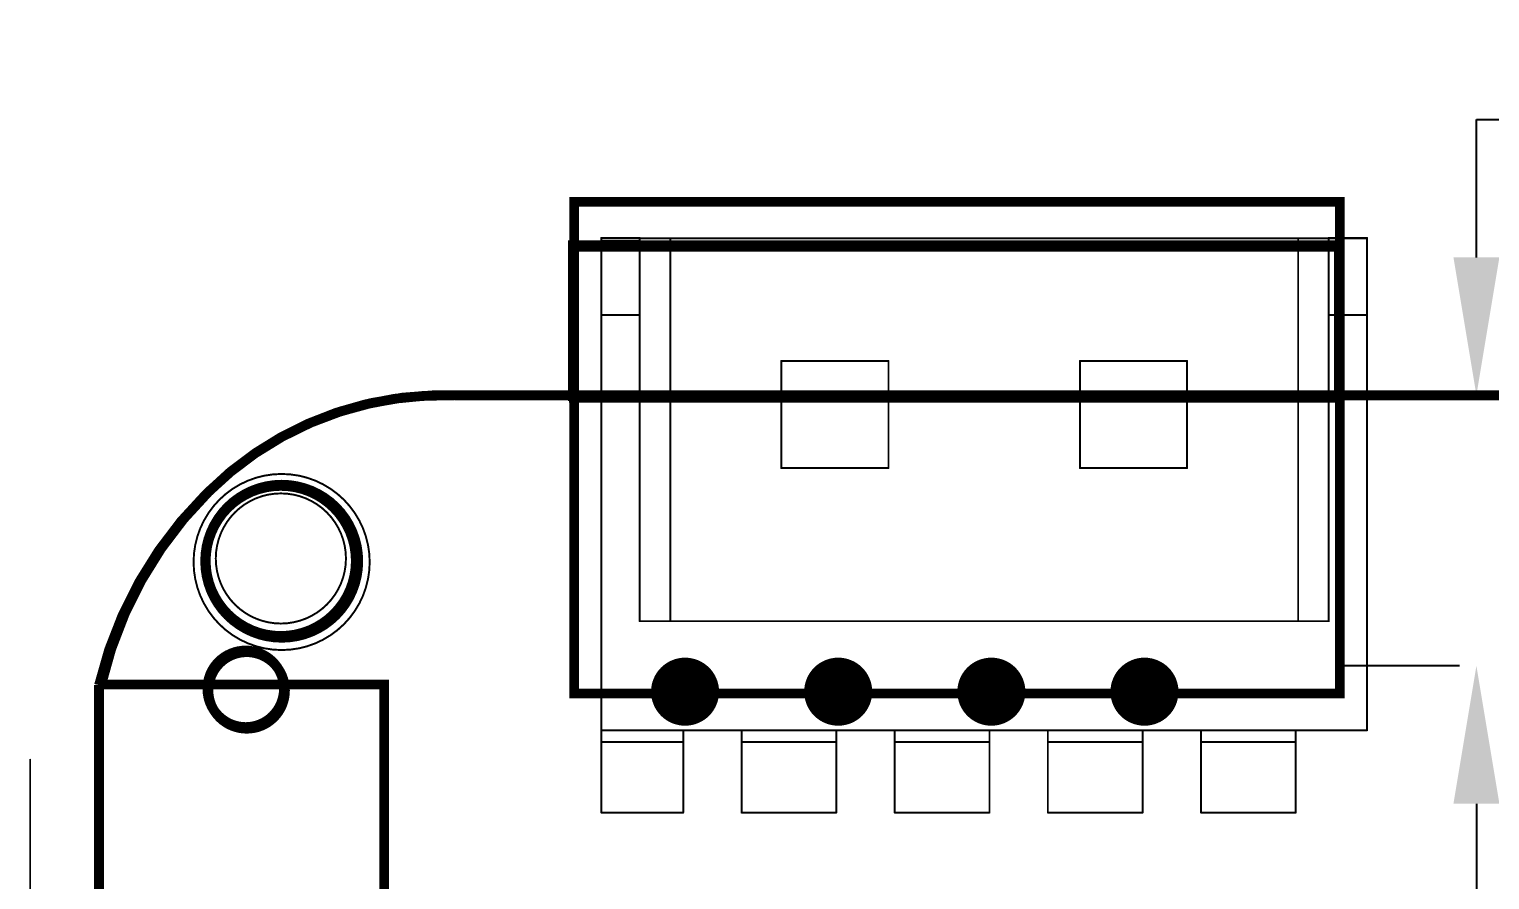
# Model space of a CAD drawing. Extents: x -54 to 75, y -63 to 45.
# Drawn here: x -41.29 to -22.22, y -30.83 to -19.72 of the extents above; entities that cross this region are included whole.
import ezdxf

# ---------------------------------------------------------------- set-up
doc = ezdxf.new("R2010")
doc.units = 0
doc.header["$MEASUREMENT"] = 0
doc.linetypes.add('PADS_DASH_38100', pattern=[0.254, 0.127, -0.127])
doc.layers.get('0').update_dxf_attribs({"linetype": 'CONTINUOUS'})
doc.layers.get('Defpoints').update_dxf_attribs({"linetype": 'CONTINUOUS'})
for name, color, linetype in [('2D_LINE_00', 255, 'CONTINUOUS'), ('2D_LINE_01', 255, 'CONTINUOUS'), ('BOARD_CUTOUT_00', 254, 'CONTINUOUS'), ('BOARD_OUTLINE_00', 254, 'CONTINUOUS'), ('DRIL_PLTE_THRU_01', 3, 'CONTINUOUS'), ('DRIL_SYMBOL', 254, 'CONTINUOUS'), ('PART_TOP_2DLINE_126', 254, 'CONTINUOUS')]:
    doc.layers.add(name, color=color, linetype=linetype)
doc.dimstyles.get("Standard").update_dxf_attribs({"dimscale": 10, "dimtxt": 0.18, "dimasz": 0.18, "dimexe": 0.18, "dimexo": 0.0625, "dimgap": 0.09, "dimtad": 0, "dimtih": 1, "dimtoh": 1, "dimzin": 0, "dimdsep": 46, "dimtxsty": 'Standard', "dimcen": 0.09, "dimadec": 0, "dimazin": 0, "dimtfac": 1, "dimtofl": 0, "dimtmove": 0, "dimatfit": 3, "dimfxl": 1, "dimtolj": 1, "dimtzin": 0, "dimarcsym": 0})

# ---------------------------------------------------------------- blocks, each defined once
blk = doc.blocks.new('BOARD_1')
at = {"layer": 'BOARD_CUTOUT_00', "const_width": 0.127}
for points in [[(-6.751, 34.388, 1), (-8.751, 34.388, 1)], [(-7.722, 32.722, 1), (-8.722, 32.722, 1)]]:
    blk.add_lwpolyline(points, format="xyb", close=True, dxfattribs=at)
at = {"layer": 'BOARD_OUTLINE_00', "const_width": 0.127}
blk.add_lwpolyline([(0, 0), (6.847, 0), (6.847, 4.142), (9.561, 4.142), (9.561, 0.199), (25.267, 0.199, 0.185339), (28.735, 2.042, 0.15749), (29.993, 5.027), (29.993, 32.25, 0.340915), (25.686, 36.557), (-5.758, 36.557, 0.19257), (-8.738, 35.265, 0.140096), (-10.137, 32.77), (-10.137, 10.091), (-10.114, 10.091), (-10.114, 4.314), (-10.243, 4.314, 0.201635), (-8.997, 1.213, 0.196192), (-6.063, -0.004), (0, -0.004)], format="xyb", close=True, dxfattribs=at)
blk = doc.blocks.new('SMOOTH_0$127')
at = {"const_width": 0.0635}
blk.add_lwpolyline([(-0.03175, 0, 1), (0.03175, 0, 1)], format="xyb", close=True, dxfattribs=at)
blk = doc.blocks.new('DRAWING_4')
at = {"layer": '2D_LINE_00', "const_width": 0.127}
blk.add_lwpolyline([(11.846, -1.08), (21.849, -1.08), (21.849, -3.049), (11.846, -3.049)], close=True, dxfattribs=at)
at = {"layer": '2D_LINE_00'}
for p in [(11.846, -1.08), (21.849, -1.08), (11.846, -3.049), (21.849, -3.049)]:
    blk.add_blockref('SMOOTH_0$127', p, dxfattribs=at)
blk = doc.blocks.new('SMOOTH_0$0254')
at = {"const_width": 0.0127}
blk.add_lwpolyline([(-0.00635, 0, 1), (0.00635, 0, 1)], format="xyb", close=True, dxfattribs=at)
blk = doc.blocks.new('DRAWING_8')
at = {"layer": '2D_LINE_01', "const_width": 0.0254}
blk.add_lwpolyline([(0, 0), (0, 11.98775)], dxfattribs=at)
at = {"layer": '2D_LINE_01'}
for p in [(0, 11.98775), (0, 0)]:
    blk.add_blockref('SMOOTH_0$0254', p, dxfattribs=at)
blk = doc.blocks.new('DRAWING_16')
at = {"layer": '2D_LINE_01', "linetype": 'PADS_DASH_38100', "const_width": 0.0254}
blk.add_lwpolyline([(0, 0), (0, -0.007)], dxfattribs=at)
at = {"layer": '2D_LINE_01'}
for p in [(0, 0), (0, -0.007)]:
    blk.add_blockref('SMOOTH_0$0254', p, dxfattribs=at)
blk = doc.blocks.new('DRAWING_17')
at = {"layer": '2D_LINE_01', "const_width": 0.0254}
blk.add_lwpolyline([(0, 0), (0, -7.5)], dxfattribs=at)
at = {"layer": '2D_LINE_01'}
for p in [(0, 0), (0, -7.5)]:
    blk.add_blockref('SMOOTH_0$0254', p, dxfattribs=at)
blk = doc.blocks.new('DRAWING_18')
at = {"layer": '2D_LINE_01', "linetype": 'PADS_DASH_38100', "const_width": 0.0254}
blk.add_lwpolyline([(0, 0), (0, -5)], dxfattribs=at)
at = {"layer": '2D_LINE_01'}
for p in [(0, 0), (0, -5)]:
    blk.add_blockref('SMOOTH_0$0254', p, dxfattribs=at)
blk = doc.blocks.new('DRAWING_19')
at = {"layer": '2D_LINE_01', "linetype": 'PADS_DASH_38100', "const_width": 0.0254}
blk.add_lwpolyline([(0, 0), (0, -5)], dxfattribs=at)
at = {"layer": '2D_LINE_01'}
for p in [(0, 0), (0, -5)]:
    blk.add_blockref('SMOOTH_0$0254', p, dxfattribs=at)
blk = doc.blocks.new('DRAWING_20')
at = {"layer": '2D_LINE_01', "const_width": 0.0254}
blk.add_lwpolyline([(0, 0), (0, -1.0746)], dxfattribs=at)
at = {"layer": '2D_LINE_01'}
for p in [(0, 0), (0, -1.0746)]:
    blk.add_blockref('SMOOTH_0$0254', p, dxfattribs=at)
blk = doc.blocks.new('DRAWING_21')
at = {"layer": '2D_LINE_01', "const_width": 0.0254}
blk.add_lwpolyline([(0, 0), (0, -1.0746)], dxfattribs=at)
at = {"layer": '2D_LINE_01'}
for p in [(0, 0), (0, -1.0746)]:
    blk.add_blockref('SMOOTH_0$0254', p, dxfattribs=at)
blk = doc.blocks.new('DRAWING_22')
at = {"layer": '2D_LINE_01', "const_width": 0.0254}
blk.add_lwpolyline([(0, 0), (0, -1.4)], dxfattribs=at)
at = {"layer": '2D_LINE_01'}
for p in [(0, 0), (0, -1.4)]:
    blk.add_blockref('SMOOTH_0$0254', p, dxfattribs=at)
blk = doc.blocks.new('DRAWING_23')
at = {"layer": '2D_LINE_01', "const_width": 0.0254}
blk.add_lwpolyline([(0, 0), (0, -1.0746)], dxfattribs=at)
at = {"layer": '2D_LINE_01'}
for p in [(0, 0), (0, -1.0746)]:
    blk.add_blockref('SMOOTH_0$0254', p, dxfattribs=at)
blk = doc.blocks.new('DRAWING_24')
at = {"layer": '2D_LINE_01', "const_width": 0.0254}
blk.add_lwpolyline([(0, 0), (0, 1.4)], dxfattribs=at)
at = {"layer": '2D_LINE_01'}
for p in [(0, 1.4), (0, 0)]:
    blk.add_blockref('SMOOTH_0$0254', p, dxfattribs=at)
blk = doc.blocks.new('DRAWING_25')
at = {"layer": '2D_LINE_01', "const_width": 0.0254}
blk.add_lwpolyline([(0, 0), (0, -1.0746)], dxfattribs=at)
at = {"layer": '2D_LINE_01'}
for p in [(0, 0), (0, -1.0746)]:
    blk.add_blockref('SMOOTH_0$0254', p, dxfattribs=at)
blk = doc.blocks.new('DRAWING_27')
at = {"layer": '2D_LINE_01', "const_width": 0.0254}
blk.add_lwpolyline([(0, 0), (0, -1.0746)], dxfattribs=at)
at = {"layer": '2D_LINE_01'}
for p in [(0, 0), (0, -1.0746)]:
    blk.add_blockref('SMOOTH_0$0254', p, dxfattribs=at)
blk = doc.blocks.new('DRAWING_30')
at = {"layer": '2D_LINE_01', "const_width": 0.0254}
blk.add_lwpolyline([(0, 0), (0, -1.0746)], dxfattribs=at)
at = {"layer": '2D_LINE_01'}
for p in [(0, 0), (0, -1.0746)]:
    blk.add_blockref('SMOOTH_0$0254', p, dxfattribs=at)
blk = doc.blocks.new('DRAWING_31')
at = {"layer": '2D_LINE_01', "const_width": 0.0254}
blk.add_lwpolyline([(0, 0), (0, -1.4)], dxfattribs=at)
at = {"layer": '2D_LINE_01'}
for p in [(0, 0), (0, -1.4)]:
    blk.add_blockref('SMOOTH_0$0254', p, dxfattribs=at)
blk = doc.blocks.new('DRAWING_44')
at = {"layer": '2D_LINE_01', "const_width": 0.0254}
blk.add_lwpolyline([(0, 0), (0, -1.0746)], dxfattribs=at)
at = {"layer": '2D_LINE_01'}
for p in [(0, 0), (0, -1.0746)]:
    blk.add_blockref('SMOOTH_0$0254', p, dxfattribs=at)
blk = doc.blocks.new('DRAWING_47')
at = {"layer": '2D_LINE_01', "const_width": 0.0254}
blk.add_lwpolyline([(0, 0), (0, 1.4)], dxfattribs=at)
at = {"layer": '2D_LINE_01'}
for p in [(0, 1.4), (0, 0)]:
    blk.add_blockref('SMOOTH_0$0254', p, dxfattribs=at)
blk = doc.blocks.new('DRAWING_48')
at = {"layer": '2D_LINE_01', "const_width": 0.0254}
blk.add_lwpolyline([(0, 0), (0, -1.0746)], dxfattribs=at)
at = {"layer": '2D_LINE_01'}
for p in [(0, 0), (0, -1.0746)]:
    blk.add_blockref('SMOOTH_0$0254', p, dxfattribs=at)
blk = doc.blocks.new('DRAWING_49')
at = {"layer": '2D_LINE_01', "const_width": 0.0254}
blk.add_lwpolyline([(0, 0), (0, -1.0746)], dxfattribs=at)
at = {"layer": '2D_LINE_01'}
for p in [(0, 0), (0, -1.0746)]:
    blk.add_blockref('SMOOTH_0$0254', p, dxfattribs=at)
blk = doc.blocks.new('DRAWING_50')
at = {"layer": '2D_LINE_01', "linetype": 'PADS_DASH_38100', "const_width": 0.0254}
blk.add_lwpolyline([(0, 0), (0, -5)], dxfattribs=at)
at = {"layer": '2D_LINE_01'}
for p in [(0, 0), (0, -5)]:
    blk.add_blockref('SMOOTH_0$0254', p, dxfattribs=at)
blk = doc.blocks.new('DRAWING_54')
at = {"layer": '2D_LINE_01', "linetype": 'PADS_DASH_38100', "const_width": 0.0254}
blk.add_lwpolyline([(0, 0), (0, -5)], dxfattribs=at)
at = {"layer": '2D_LINE_01'}
for p in [(0, 0), (0, -5)]:
    blk.add_blockref('SMOOTH_0$0254', p, dxfattribs=at)
blk = doc.blocks.new('DRAWING_55')
at = {"layer": '2D_LINE_01', "const_width": 0.0254}
blk.add_lwpolyline([(0, 0), (0, 6.4254)], dxfattribs=at)
at = {"layer": '2D_LINE_01'}
for p in [(0, 6.4254), (0, 0)]:
    blk.add_blockref('SMOOTH_0$0254', p, dxfattribs=at)
blk = doc.blocks.new('DRAWING_79')
at = {"layer": '2D_LINE_01', "const_width": 0.0254}
blk.add_lwpolyline([(0, 0), (-1.238, 0)], dxfattribs=at)
at = {"layer": '2D_LINE_01'}
for p in [(-1.238, 0), (0, 0)]:
    blk.add_blockref('SMOOTH_0$0254', p, dxfattribs=at)
blk = doc.blocks.new('DRAWING_80')
at = {"layer": '2D_LINE_01', "const_width": 0.0254}
blk.add_lwpolyline([(0, 0), (-1.238, 0)], dxfattribs=at)
at = {"layer": '2D_LINE_01'}
for p in [(-1.238, 0), (0, 0)]:
    blk.add_blockref('SMOOTH_0$0254', p, dxfattribs=at)
blk = doc.blocks.new('DRAWING_81')
at = {"layer": '2D_LINE_01', "const_width": 0.0254}
blk.add_lwpolyline([(0, 0), (-1.238, 0)], dxfattribs=at)
at = {"layer": '2D_LINE_01'}
for p in [(-1.238, 0), (0, 0)]:
    blk.add_blockref('SMOOTH_0$0254', p, dxfattribs=at)
blk = doc.blocks.new('DRAWING_82')
at = {"layer": '2D_LINE_01', "const_width": 0.0254}
blk.add_lwpolyline([(0, 0), (-1.238, 0)], dxfattribs=at)
at = {"layer": '2D_LINE_01'}
for p in [(-1.238, 0), (0, 0)]:
    blk.add_blockref('SMOOTH_0$0254', p, dxfattribs=at)
blk = doc.blocks.new('DRAWING_83')
at = {"layer": '2D_LINE_01', "const_width": 0.0254}
blk.add_lwpolyline([(0, 0), (-1.069, 0)], dxfattribs=at)
at = {"layer": '2D_LINE_01'}
for p in [(-1.069, 0), (0, 0)]:
    blk.add_blockref('SMOOTH_0$0254', p, dxfattribs=at)
blk = doc.blocks.new('DRAWING_84')
at = {"layer": '2D_LINE_01', "const_width": 0.0254}
blk.add_lwpolyline([(0, 0), (-1.238, 0)], dxfattribs=at)
at = {"layer": '2D_LINE_01'}
for p in [(-1.238, 0), (0, 0)]:
    blk.add_blockref('SMOOTH_0$0254', p, dxfattribs=at)
blk = doc.blocks.new('DRAWING_85')
at = {"layer": '2D_LINE_01', "const_width": 0.0254}
blk.add_lwpolyline([(0, 0), (-1.238, 0)], dxfattribs=at)
at = {"layer": '2D_LINE_01'}
for p in [(-1.238, 0), (0, 0)]:
    blk.add_blockref('SMOOTH_0$0254', p, dxfattribs=at)
blk = doc.blocks.new('DRAWING_86')
at = {"layer": '2D_LINE_01', "const_width": 0.0254}
blk.add_lwpolyline([(0, 0), (-1.238, 0)], dxfattribs=at)
at = {"layer": '2D_LINE_01'}
for p in [(-1.238, 0), (0, 0)]:
    blk.add_blockref('SMOOTH_0$0254', p, dxfattribs=at)
blk = doc.blocks.new('DRAWING_87')
at = {"layer": '2D_LINE_01', "const_width": 0.0254}
blk.add_lwpolyline([(0, 0), (-1.238, 0)], dxfattribs=at)
at = {"layer": '2D_LINE_01'}
for p in [(-1.238, 0), (0, 0)]:
    blk.add_blockref('SMOOTH_0$0254', p, dxfattribs=at)
blk = doc.blocks.new('DRAWING_88')
at = {"layer": '2D_LINE_01', "const_width": 0.0254}
blk.add_lwpolyline([(0, 0), (-1.069, 0)], dxfattribs=at)
at = {"layer": '2D_LINE_01'}
for p in [(-1.069, 0), (0, 0)]:
    blk.add_blockref('SMOOTH_0$0254', p, dxfattribs=at)
blk = doc.blocks.new('DRAWING_89')
at = {"layer": '2D_LINE_01', "const_width": 0.0254}
blk.add_lwpolyline([(0, 0), (10, 0)], dxfattribs=at)
at = {"layer": '2D_LINE_01'}
for p in [(0, 0), (10, 0)]:
    blk.add_blockref('SMOOTH_0$0254', p, dxfattribs=at)
blk = doc.blocks.new('DRAWING_90')
at = {"layer": '2D_LINE_01', "linetype": 'PADS_DASH_38100', "const_width": 0.0254}
blk.add_lwpolyline([(0, 0), (9, 0)], dxfattribs=at)
at = {"layer": '2D_LINE_01'}
for p in [(0, 0), (9, 0)]:
    blk.add_blockref('SMOOTH_0$0254', p, dxfattribs=at)
blk = doc.blocks.new('DRAWING_91')
at = {"layer": '2D_LINE_01', "const_width": 0.0254}
blk.add_lwpolyline([(0, 0), (1.4, 0)], dxfattribs=at)
at = {"layer": '2D_LINE_01'}
for p in [(0, 0), (1.4, 0)]:
    blk.add_blockref('SMOOTH_0$0254', p, dxfattribs=at)
blk = doc.blocks.new('DRAWING_92')
at = {"layer": '2D_LINE_01', "const_width": 0.0254}
blk.add_lwpolyline([(0, 0), (1.4, 0)], dxfattribs=at)
at = {"layer": '2D_LINE_01'}
for p in [(0, 0), (1.4, 0)]:
    blk.add_blockref('SMOOTH_0$0254', p, dxfattribs=at)
blk = doc.blocks.new('DRAWING_93')
at = {"layer": '2D_LINE_01', "const_width": 0.0254}
blk.add_lwpolyline([(0, 0), (-1.4, 0)], dxfattribs=at)
at = {"layer": '2D_LINE_01'}
for p in [(-1.4, 0), (0, 0)]:
    blk.add_blockref('SMOOTH_0$0254', p, dxfattribs=at)
blk = doc.blocks.new('DRAWING_94')
at = {"layer": '2D_LINE_01', "const_width": 0.0254}
blk.add_lwpolyline([(0, 0), (-1.4, 0)], dxfattribs=at)
at = {"layer": '2D_LINE_01'}
for p in [(-1.4, 0), (0, 0)]:
    blk.add_blockref('SMOOTH_0$0254', p, dxfattribs=at)
blk = doc.blocks.new('DRAWING_98')
at = {"layer": '2D_LINE_01', "linetype": 'PADS_DASH_38100', "const_width": 0.0254}
blk.add_lwpolyline([(0, 0), (0.5, 0)], dxfattribs=at)
at = {"layer": '2D_LINE_01'}
for p in [(0, 0), (0.5, 0)]:
    blk.add_blockref('SMOOTH_0$0254', p, dxfattribs=at)
blk = doc.blocks.new('DRAWING_99')
at = {"layer": '2D_LINE_01', "linetype": 'PADS_DASH_38100', "const_width": 0.0254}
blk.add_lwpolyline([(0, 0), (0.5, 0)], dxfattribs=at)
at = {"layer": '2D_LINE_01'}
for p in [(0, 0), (0.5, 0)]:
    blk.add_blockref('SMOOTH_0$0254', p, dxfattribs=at)
blk = doc.blocks.new('DRAWING_100')
at = {"layer": '2D_LINE_01', "const_width": 0.0254}
blk.add_lwpolyline([(0, 0), (-10, 0)], dxfattribs=at)
at = {"layer": '2D_LINE_01'}
for p in [(-10, 0), (0, 0)]:
    blk.add_blockref('SMOOTH_0$0254', p, dxfattribs=at)
blk = doc.blocks.new('DRAWING_101')
at = {"layer": '2D_LINE_01', "linetype": 'PADS_DASH_38100', "const_width": 0.0254}
blk.add_lwpolyline([(0, 0), (-0.5, 0)], dxfattribs=at)
at = {"layer": '2D_LINE_01'}
for p in [(-0.5, 0), (0, 0)]:
    blk.add_blockref('SMOOTH_0$0254', p, dxfattribs=at)
blk = doc.blocks.new('DRAWING_102')
at = {"layer": '2D_LINE_01', "linetype": 'PADS_DASH_38100', "const_width": 0.0254}
blk.add_lwpolyline([(0, 0), (-0.5, 0)], dxfattribs=at)
at = {"layer": '2D_LINE_01'}
for p in [(-0.5, 0), (0, 0)]:
    blk.add_blockref('SMOOTH_0$0254', p, dxfattribs=at)
blk = doc.blocks.new('DRAWING_107')
at = {"layer": '2D_LINE_01', "const_width": 0.0254}
blk.add_lwpolyline([(-1.15, 0, 1), (1.15, 0, 1)], format="xyb", close=True, dxfattribs=at)
blk = doc.blocks.new('DRAWING_110')
at = {"layer": '2D_LINE_01', "linetype": 'PADS_DASH_38100', "const_width": 0.0254}
blk.add_lwpolyline([(0, 0), (0, -0.007)], dxfattribs=at)
at = {"layer": '2D_LINE_01'}
for p in [(0, 0), (0, -0.007)]:
    blk.add_blockref('SMOOTH_0$0254', p, dxfattribs=at)
blk = doc.blocks.new('DRAWING_122')
at = {"layer": '2D_LINE_01', "linetype": 'PADS_DASH_38100', "const_width": 0.0254}
blk.add_lwpolyline([(0, 0), (-0.5, 0)], dxfattribs=at)
at = {"layer": '2D_LINE_01'}
for p in [(-0.5, 0), (0, 0)]:
    blk.add_blockref('SMOOTH_0$0254', p, dxfattribs=at)
blk = doc.blocks.new('DRAWING_130')
at = {"layer": '2D_LINE_01', "const_width": 0.127}
blk.add_lwpolyline([(0, 0, 1), (-1, 0, 1)], format="xyb", close=True, dxfattribs=at)
blk = doc.blocks.new('DRAWING_132')
at = {"layer": '2D_LINE_01', "const_width": 0.127}
blk.add_lwpolyline([(0, 0, 1), (-1.96, 0, 1)], format="xyb", close=True, dxfattribs=at)
blk = doc.blocks.new('DRAWING_141')
at = {"layer": '2D_LINE_01', "const_width": 0.127}
blk.add_lwpolyline([(0, 0), (10.004, 0), (10.004, -1.969), (0, -1.969)], close=True, dxfattribs=at)
at = {"layer": '2D_LINE_01'}
for p in [(0, 0), (10.004, 0), (0, -1.969), (10.004, -1.969)]:
    blk.add_blockref('SMOOTH_0$127', p, dxfattribs=at)
blk = doc.blocks.new('DRAWING_142')
at = {"layer": '2D_LINE_01', "const_width": 0.0635}
blk.add_lwpolyline([(0, 0, 1), (0.0635, 0, 1)], format="xyb", close=True, dxfattribs=at)
blk = doc.blocks.new('DRAWING_143')
at = {"layer": '2D_LINE_01', "const_width": 0.0635}
blk.add_lwpolyline([(0, 0, 1), (0.0635, 0, 1)], format="xyb", close=True, dxfattribs=at)
blk = doc.blocks.new('DRAWING_144')
at = {"layer": '2D_LINE_01', "const_width": 0.127}
blk.add_lwpolyline([(32.098, 27.053), (0.914, 27.053, 0.207545), (-2.298, 25.8, 0.141876), (-3.705, 23.277), (-0.01, 23.277), (-0.01, 0), (0, 0), (0, -5.196), (-3.834, -5.196, 0.220322), (-2.385, -8.461, 0.188952), (0.433, -9.499), (1.594, -9.499), (1.594, -10.383), (13.284, -10.383), (13.284, -9.288), (31.154, -9.288)], format="xyb", dxfattribs=at)
blk = doc.blocks.new('DRAWING_199')
at = {"layer": '2D_LINE_01', "const_width": 0.0254}
blk.add_lwpolyline([(-0.85, 0, 1), (0.85, 0, 1)], format="xyb", close=True, dxfattribs=at)
blk = doc.blocks.new('DRIL_HOLE_0')
blk.add_lwpolyline([(0, 0, 1), (0, 0, 1)], format="xyb", close=True)
blk = doc.blocks.new('STK_TOP_3')
at = {"layer": 'DRIL_PLTE_THRU_01'}
blk.add_blockref('DRIL_HOLE_0', (0, 0), dxfattribs=at)
blk = doc.blocks.new('SYM_TOP_3')
blk.add_blockref('STK_TOP_3', (0, 0))
blk = doc.blocks.new('PART_TOP_0')
blk.add_blockref('SYM_TOP_3', (0, 0))
blk = doc.blocks.new('PART_BODY_TOP_217')
at = {"layer": 'PART_TOP_2DLINE_126', "const_width": 0.127}
blk.add_lwpolyline([(-2.55, 0.0254), (7.45, 0.0254), (7.45, -6.4), (-2.55, -6.4)], close=True, dxfattribs=at)
at = {"layer": 'PART_TOP_2DLINE_126'}
for p in [(-2.55, 0.0254), (7.45, 0.0254), (-2.55, -6.4), (7.45, -6.4)]:
    blk.add_blockref('SMOOTH_0$127', p, dxfattribs=at)
blk = doc.blocks.new('DRIL_SYMBOL_0$889')
at = {"layer": 'DRIL_SYMBOL', "const_width": 0.0508}
for points in [[(0, -0.254), (0, 0.254)], [(-0.254, 0), (0.254, 0)]]:
    blk.add_lwpolyline(points, dxfattribs=at)
blk = doc.blocks.new('DRIL_HOLE_0$889')
at = {"const_width": 0.4445}
blk.add_lwpolyline([(-0.22225, 0, 1), (0.22225, 0, 1)], format="xyb", close=True, dxfattribs=at)
blk.add_blockref('DRIL_SYMBOL_0$889', (0, 0))
blk = doc.blocks.new('STK_TOP_11')
at = {"layer": 'DRIL_PLTE_THRU_01'}
blk.add_blockref('DRIL_HOLE_0$889', (0, 0), dxfattribs=at)
blk = doc.blocks.new('SYM_TOP_9')
for name, p in [('STK_TOP_11', (0, 0)), ('STK_TOP_11', (2, 0)), ('STK_TOP_11', (4, 0)), ('STK_TOP_11', (6, 0)), ('PART_BODY_TOP_217', (0, 0))]:
    blk.add_blockref(name, p)
blk = doc.blocks.new('PART_TOP_27')
blk.add_blockref('SYM_TOP_9', (0, 0))
blk = doc.blocks.new('PART_TOP_29')
blk.add_blockref('SYM_TOP_3', (0, 0))
blk = doc.blocks.new('*D323')
at = {"color": 0, "linetype": 'Continuous', "lineweight": -2, "transparency": 16777216}
for p, q in [((-22.392, -22.7), (-22.392, -20.9)), ((-22.392, -20.9), (-20.592, -20.9)), ((-22.612, -24.5), (-24.192, -24.5)), ((-22.612, -28.036), (-24.192, -28.036)), ((-22.392, -29.836), (-22.392, -31.636))]:
    blk.add_line(p, q, dxfattribs=at)
at = {"color": 0, "linetype": 'Continuous', "transparency": 16777216}
for points in [[(-22.692, -22.7), (-22.092, -22.7), (-22.392, -24.5)], [(-22.692, -29.836), (-22.092, -29.836), (-22.392, -28.036)]]:
    blk.add_solid(points, dxfattribs=at)
at = {"layer": 'Defpoints', "color": 0, "linetype": 'Continuous', "transparency": 16777216}
for p in [(-22.392, -24.5), (-21.987, -24.5), (-21.987, -28.036)]:
    blk.add_point(p, dxfattribs=at)
at = {"color": 0, "linetype": 'Continuous', "transparency": 16777216, "insert": (-15.192, -20.9), "char_height": 1.8, "attachment_point": 5}
blk.add_mtext('\\A1;3.54mm', dxfattribs=at)

msp = doc.modelspace()

# ---------------------------------------------------------------- block references
at = {"rotation": 180}
msp.add_blockref('PART_TOP_27', (-26.727, -28.373), dxfattribs=at)
for name, p in [('DRAWING_4', (-46.039, -21.462)), ('DRAWING_141', (-34.179, -22.563)), ('DRAWING_110', (-33.828, -22.486)), ('DRAWING_122', (-33.328, -22.486)), ('DRAWING_16', (-33.82, -22.445)), ('DRAWING_102', (-33.32, -22.445)), ('DRAWING_17', (-33.82, -22.452)), ('DRAWING_100', (-23.82, -22.452)), ('DRAWING_18', (-33.32, -22.452)), ('DRAWING_19', (-32.92, -22.452)), ('DRAWING_50', (-24.72, -22.452)), ('DRAWING_101', (-23.82, -22.445)), ('DRAWING_54', (-24.32, -22.452)), ('DRAWING_55', (-23.82, -28.877)), ('DRAWING_98', (-33.82, -23.452)), ('DRAWING_99', (-24.32, -23.452)), ('DRAWING_22', (-31.47, -24.052)), ('DRAWING_94', (-30.07, -24.052)), ('DRAWING_24', (-30.07, -25.452)), ('DRAWING_31', (-27.57, -24.052)), ('DRAWING_93', (-26.17, -24.052)), ('DRAWING_47', (-26.17, -25.452)), ('BOARD_1', (-30.244, -61.057)), ('DRAWING_144', (-36.647, -51.557)), ('DRAWING_143', (-34.211, -24.532)), ('DRAWING_142', (-24.208, -24.532)), ('DRAWING_107', (-37.996, -26.679)), ('DRAWING_91', (-31.47, -25.452)), ('DRAWING_92', (-27.57, -25.452)), ('DRAWING_132', (-37.027, -26.665)), ('DRAWING_199', (-38.006, -26.633)), ('DRAWING_90', (-33.32, -27.452)), ('DRAWING_130', (-37.952, -28.357)), ('DRAWING_89', (-33.82, -28.877)), ('DRAWING_20', (-32.751, -28.877)), ('DRAWING_21', (-31.989, -28.877)), ('DRAWING_23', (-30.751, -28.877)), ('DRAWING_25', (-29.989, -28.877)), ('DRAWING_27', (-28.751, -28.877)), ('DRAWING_30', (-27.989, -28.877)), ('DRAWING_44', (-26.751, -28.877)), ('DRAWING_48', (-25.989, -28.877)), ('DRAWING_49', (-24.751, -28.877)), ('DRAWING_88', (-32.751, -29.032)), ('DRAWING_87', (-30.751, -29.032)), ('DRAWING_86', (-28.751, -29.032)), ('DRAWING_85', (-26.751, -29.032)), ('DRAWING_84', (-24.751, -29.032)), ('DRAWING_8', (-41.28, -41.25)), ('PART_TOP_29', (-36.569, -29.664)), ('DRAWING_83', (-32.751, -29.952)), ('DRAWING_82', (-30.751, -29.952)), ('DRAWING_81', (-28.751, -29.952)), ('DRAWING_80', (-26.751, -29.952)), ('DRAWING_79', (-24.751, -29.952)), ('PART_TOP_0', (-22.377, -30.75))]:
    msp.add_blockref(name, p)

# ---------------------------------------------------------------- dimensions: what is measured, and where the dimension line sits
at = {"linetype": 'Continuous'}
dim = msp.add_linear_dim(base=(-22.392, -24.5), p1=(-21.987, -28.036), p2=(-21.987, -24.5), angle=90, dimstyle='Standard', override={"dimpost": 'mm'}, dxfattribs=at)
dim.commit()
dim.dimension.update_dxf_attribs({"geometry": '*D323', "text_midpoint": (-15.192, -20.9)})

doc.saveas('drawing.dxf')
